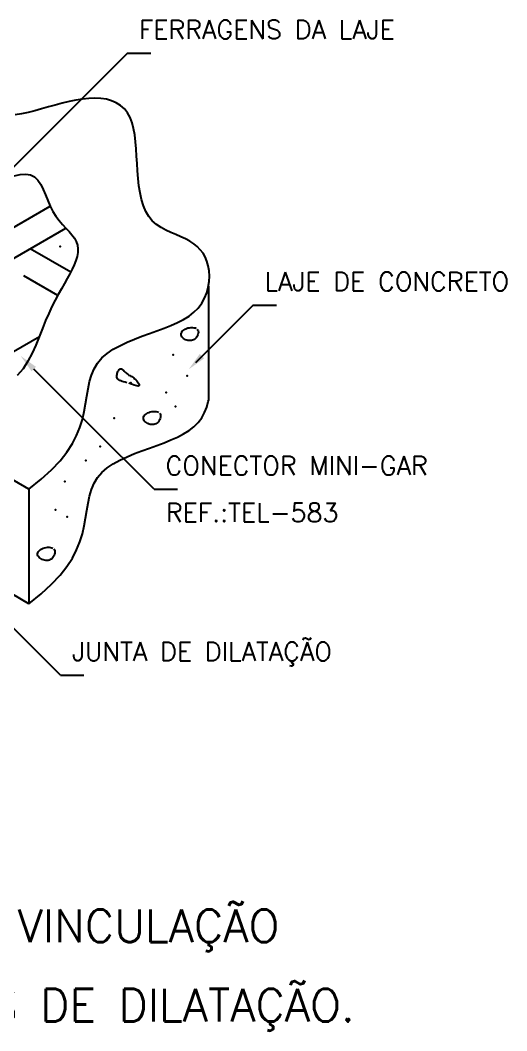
# Model space of a CAD drawing. Header units: millimetres. Extents: x -6665.9 to -6650.8, y -4500.6 to -4489.7.
# Drawn here: x -6655.99 to -6650.77, y -4500.59 to -4489.74 of the extents above; entities that cross this region are included whole.
import ezdxf
from ezdxf.enums import TextEntityAlignment as Align

# ---------------------------------------------------------------- set-up
doc = ezdxf.new("R2010")
doc.units = ezdxf.units.MM
doc.header["$LTSCALE"] = 10
doc.layers.add('Termotécnica', color=7, linetype='Continuous')
doc.styles.add('r140', font='romans.shx')
doc.styles.add('r80', font='romans.shx')

msp = doc.modelspace()

# ---------------------------------------------------------------- linework, layer by layer
at = {"layer": 'Termotécnica', "color": 2}
for p, q in [((-6654.842, -4490.098), (-6655.817, -4491.073)), ((-6654.842, -4490.098), (-6654.592, -4490.098)), ((-6655.817, -4491.073), (-6656.419, -4491.675)), ((-6653.974, -4492.599), (-6653.974, -4493.828)), ((-6653.495, -4492.803), (-6654.113, -4493.421)), ((-6653.495, -4492.803), (-6653.245, -4492.803)), ((-6655.244, -4494.091), (-6655.846, -4493.489)), ((-6654.556, -4494.779), (-6655.244, -4494.091)), ((-6655.897, -4494.779), (-6656.88, -4494.211)), ((-6655.897, -4494.779), (-6655.897, -4496.008)), ((-6654.556, -4494.779), (-6654.306, -4494.779)), ((-6655.897, -4496.008), (-6656.416, -4495.708)), ((-6655.558, -4496.776), (-6656.176, -4496.158)), ((-6655.558, -4496.776), (-6655.308, -4496.776))]:
    msp.add_line(p, q, dxfattribs=at)
at = {"layer": 'Termotécnica', "color": 1}
for p, q in [((-6656.631, -4492.298), (-6655.67, -4491.741)), ((-6656.441, -4492.52), (-6655.502, -4491.977)), ((-6655.45, -4492.449), (-6655.884, -4492.198)), ((-6655.589, -4492.698), (-6655.953, -4492.488)), ((-6657.279, -4494.001), (-6655.786, -4493.139))]:
    msp.add_line(p, q, dxfattribs=at)
at = {"layer": 'Termotécnica', "color": 2}
for points in [[(-6655.897, -4494.779), (-6655.765, -4494.672), (-6655.654, -4494.571), (-6655.563, -4494.474), (-6655.49, -4494.38), (-6655.431, -4494.29), (-6655.386, -4494.202), (-6655.351, -4494.115), (-6655.325, -4494.03), (-6655.305, -4493.945), (-6655.29, -4493.861), (-6655.277, -4493.779), (-6655.263, -4493.7), (-6655.247, -4493.624), (-6655.226, -4493.553), (-6655.199, -4493.486), (-6655.162, -4493.425), (-6655.115, -4493.37), (-6655.058, -4493.321), (-6654.993, -4493.277), (-6654.922, -4493.238), (-6654.846, -4493.202), (-6654.767, -4493.168), (-6654.686, -4493.137), (-6654.605, -4493.108), (-6654.525, -4493.079), (-6654.448, -4493.051), (-6654.375, -4493.021), (-6654.305, -4492.99), (-6654.24, -4492.957), (-6654.18, -4492.92), (-6654.128, -4492.879), (-6654.082, -4492.834), (-6654.044, -4492.783), (-6654.014, -4492.728), (-6653.991, -4492.669), (-6653.975, -4492.61), (-6653.966, -4492.549), (-6653.963, -4492.49), (-6653.966, -4492.433), (-6653.975, -4492.379), (-6653.989, -4492.33), (-6654.007, -4492.285), (-6654.031, -4492.245), (-6654.06, -4492.208), (-6654.093, -4492.175), (-6654.131, -4492.145), (-6654.173, -4492.117), (-6654.219, -4492.092), (-6654.269, -4492.069), (-6654.322, -4492.046), (-6654.375, -4492.023), (-6654.429, -4491.998), (-6654.481, -4491.969), (-6654.53, -4491.936), (-6654.575, -4491.898), (-6654.613, -4491.852), (-6654.645, -4491.798), (-6654.671, -4491.737), (-6654.691, -4491.67), (-6654.706, -4491.597), (-6654.718, -4491.521), (-6654.726, -4491.443), (-6654.733, -4491.362), (-6654.738, -4491.282), (-6654.743, -4491.202), (-6654.748, -4491.124), (-6654.754, -4491.048), (-6654.763, -4490.976), (-6654.776, -4490.908), (-6654.792, -4490.845), (-6654.813, -4490.788), (-6654.841, -4490.737), (-6654.874, -4490.694), (-6654.915, -4490.659), (-6654.961, -4490.63), (-6655.012, -4490.609), (-6655.067, -4490.593), (-6655.127, -4490.584), (-6655.19, -4490.581), (-6655.256, -4490.583), (-6655.325, -4490.59), (-6655.396, -4490.602), (-6655.468, -4490.617), (-6655.541, -4490.635), (-6655.615, -4490.655), (-6655.689, -4490.675), (-6655.762, -4490.696), (-6655.835, -4490.716), (-6655.907, -4490.734), (-6655.977, -4490.749), (-6656.046, -4490.76)], [(-6656.055, -4491.415), (-6655.991, -4491.4), (-6655.932, -4491.396), (-6655.881, -4491.404), (-6655.838, -4491.427), (-6655.802, -4491.462), (-6655.771, -4491.508), (-6655.744, -4491.561), (-6655.72, -4491.619), (-6655.696, -4491.68), (-6655.67, -4491.739), (-6655.642, -4491.796), (-6655.61, -4491.847), (-6655.575, -4491.894), (-6655.539, -4491.936), (-6655.503, -4491.976), (-6655.468, -4492.013), (-6655.437, -4492.049), (-6655.41, -4492.085), (-6655.39, -4492.121), (-6655.378, -4492.159), (-6655.373, -4492.198), (-6655.374, -4492.239), (-6655.382, -4492.281), (-6655.395, -4492.325), (-6655.412, -4492.371), (-6655.434, -4492.418), (-6655.459, -4492.467), (-6655.487, -4492.518), (-6655.517, -4492.571), (-6655.549, -4492.627), (-6655.583, -4492.687), (-6655.617, -4492.75), (-6655.652, -4492.818), (-6655.686, -4492.891), (-6655.72, -4492.969), (-6655.753, -4493.054), (-6655.787, -4493.142), (-6655.823, -4493.232), (-6655.863, -4493.32), (-6655.909, -4493.406), (-6655.961, -4493.486), (-6656.023, -4493.558)], [(-6655.897, -4496.008), (-6655.765, -4495.902), (-6655.654, -4495.8), (-6655.563, -4495.703), (-6655.49, -4495.61), (-6655.431, -4495.519), (-6655.386, -4495.431), (-6655.351, -4495.344), (-6655.325, -4495.259), (-6655.305, -4495.174), (-6655.29, -4495.09), (-6655.277, -4495.008), (-6655.263, -4494.929), (-6655.247, -4494.853), (-6655.226, -4494.782), (-6655.199, -4494.715), (-6655.162, -4494.654), (-6655.115, -4494.599), (-6655.058, -4494.55), (-6654.993, -4494.506), (-6654.922, -4494.467), (-6654.846, -4494.431), (-6654.767, -4494.397), (-6654.686, -4494.366), (-6654.605, -4494.337), (-6654.525, -4494.308), (-6654.448, -4494.28), (-6654.375, -4494.25), (-6654.305, -4494.219), (-6654.24, -4494.186), (-6654.18, -4494.149), (-6654.128, -4494.108), (-6654.082, -4494.063), (-6654.044, -4494.012), (-6654.014, -4493.957), (-6653.991, -4493.899), (-6653.975, -4493.839), (-6653.974, -4493.828)]]:
    msp.add_lwpolyline(points, dxfattribs=at)
at = {"layer": 'Termotécnica', "color": 1}
for points in [[(-6654.094, -4493.06), (-6654.087, -4493.07), (-6654.083, -4493.08), (-6654.081, -4493.092), (-6654.082, -4493.105), (-6654.085, -4493.118), (-6654.09, -4493.13), (-6654.096, -4493.142), (-6654.103, -4493.153), (-6654.112, -4493.162), (-6654.122, -4493.17), (-6654.133, -4493.176), (-6654.144, -4493.18), (-6654.156, -4493.183), (-6654.168, -4493.184), (-6654.181, -4493.184), (-6654.193, -4493.182), (-6654.206, -4493.179), (-6654.218, -4493.174), (-6654.23, -4493.167), (-6654.241, -4493.16), (-6654.25, -4493.152), (-6654.258, -4493.143), (-6654.263, -4493.134), (-6654.266, -4493.124), (-6654.267, -4493.114), (-6654.265, -4493.103), (-6654.26, -4493.093), (-6654.254, -4493.084), (-6654.245, -4493.075), (-6654.234, -4493.067), (-6654.222, -4493.059), (-6654.208, -4493.053), (-6654.193, -4493.048), (-6654.177, -4493.045), (-6654.161, -4493.043), (-6654.144, -4493.043), (-6654.129, -4493.045), (-6654.115, -4493.048), (-6654.103, -4493.053)], [(-6654.847, -4493.636), (-6654.865, -4493.63), (-6654.882, -4493.625), (-6654.897, -4493.621), (-6654.911, -4493.616), (-6654.923, -4493.611), (-6654.933, -4493.606), (-6654.941, -4493.601), (-6654.948, -4493.594), (-6654.952, -4493.586), (-6654.954, -4493.577), (-6654.955, -4493.567), (-6654.954, -4493.557), (-6654.953, -4493.546), (-6654.95, -4493.536), (-6654.947, -4493.526), (-6654.943, -4493.517), (-6654.939, -4493.508), (-6654.935, -4493.501), (-6654.93, -4493.495), (-6654.926, -4493.49), (-6654.921, -4493.487), (-6654.916, -4493.485), (-6654.91, -4493.485), (-6654.905, -4493.487), (-6654.898, -4493.491), (-6654.892, -4493.496), (-6654.885, -4493.502), (-6654.877, -4493.51), (-6654.869, -4493.518), (-6654.861, -4493.526), (-6654.853, -4493.534), (-6654.844, -4493.541), (-6654.835, -4493.548), (-6654.825, -4493.553), (-6654.816, -4493.559), (-6654.806, -4493.564), (-6654.796, -4493.57), (-6654.785, -4493.576), (-6654.774, -4493.584), (-6654.764, -4493.593), (-6654.753, -4493.603), (-6654.742, -4493.614), (-6654.733, -4493.626), (-6654.725, -4493.638), (-6654.719, -4493.648), (-6654.716, -4493.658), (-6654.716, -4493.665), (-6654.719, -4493.67), (-6654.727, -4493.671), (-6654.739, -4493.67), (-6654.754, -4493.667), (-6654.77, -4493.662), (-6654.789, -4493.656), (-6654.808, -4493.649), (-6654.828, -4493.642)], [(-6654.498, -4493.961), (-6654.491, -4493.971), (-6654.487, -4493.981), (-6654.486, -4493.993), (-6654.486, -4494.006), (-6654.489, -4494.019), (-6654.494, -4494.031), (-6654.5, -4494.043), (-6654.508, -4494.054), (-6654.516, -4494.063), (-6654.526, -4494.071), (-6654.537, -4494.077), (-6654.548, -4494.081), (-6654.56, -4494.084), (-6654.572, -4494.085), (-6654.585, -4494.085), (-6654.598, -4494.083), (-6654.61, -4494.08), (-6654.623, -4494.075), (-6654.634, -4494.068), (-6654.645, -4494.061), (-6654.654, -4494.053), (-6654.662, -4494.044), (-6654.667, -4494.035), (-6654.671, -4494.025), (-6654.671, -4494.015), (-6654.669, -4494.004), (-6654.665, -4493.994), (-6654.658, -4493.985), (-6654.649, -4493.976), (-6654.638, -4493.968), (-6654.626, -4493.96), (-6654.612, -4493.954), (-6654.597, -4493.949), (-6654.581, -4493.946), (-6654.565, -4493.944), (-6654.549, -4493.944), (-6654.534, -4493.946), (-6654.52, -4493.949), (-6654.508, -4493.954)], [(-6655.631, -4495.42), (-6655.624, -4495.429), (-6655.62, -4495.44), (-6655.619, -4495.452), (-6655.62, -4495.464), (-6655.622, -4495.477), (-6655.627, -4495.49), (-6655.633, -4495.502), (-6655.641, -4495.512), (-6655.65, -4495.522), (-6655.659, -4495.529), (-6655.67, -4495.535), (-6655.681, -4495.54), (-6655.693, -4495.543), (-6655.705, -4495.544), (-6655.718, -4495.543), (-6655.731, -4495.542), (-6655.744, -4495.538), (-6655.756, -4495.533), (-6655.768, -4495.527), (-6655.778, -4495.52), (-6655.788, -4495.511), (-6655.795, -4495.503), (-6655.801, -4495.493), (-6655.804, -4495.483), (-6655.804, -4495.473), (-6655.802, -4495.463), (-6655.798, -4495.453), (-6655.791, -4495.443), (-6655.782, -4495.434), (-6655.772, -4495.426), (-6655.759, -4495.419), (-6655.745, -4495.413), (-6655.73, -4495.408), (-6655.714, -4495.405), (-6655.698, -4495.403), (-6655.682, -4495.403), (-6655.667, -4495.404), (-6655.653, -4495.408), (-6655.641, -4495.413)]]:
    msp.add_lwpolyline(points, dxfattribs=at)
for p in [(-6655.564, -4492.174), (-6654.352, -4493.335), (-6654.2, -4493.562), (-6654.806, -4493.638), (-6654.428, -4493.739), (-6654.327, -4493.89), (-6654.983, -4494.016), (-6655.134, -4494.319), (-6655.286, -4494.471), (-6655.513, -4494.698), (-6655.614, -4495.001), (-6655.488, -4495.077)]:
    msp.add_point(p, dxfattribs=at)
at = {"layer": 'Termotécnica', "color": 2}
for points in [[(-6655.87, -4493.512), (-6655.822, -4493.465), (-6655.987, -4493.347)], [(-6654.066, -4493.326), (-6654.019, -4493.374), (-6654.184, -4493.492)]]:
    msp.add_solid(points, dxfattribs=at)

# ---------------------------------------------------------------- texts
at = {"layer": 'Termotécnica', "color": 2, "style": 'r80'}
for s, p in [('FERRAGENS DA LAJE', (-6654.719, -4489.844)), ('LAJE DE CONCRETO', (-6653.372, -4492.549)), ('CONECTOR MINI-GAR', (-6654.433, -4494.526)), ('REF.:TEL-583', (-6654.43, -4495.03)), ('JUNTA DE DILATAÇÃO', (-6655.435, -4496.522))]:
    msp.add_text(s, height=0.2, dxfattribs=at).set_placement(p, align=Align.MIDDLE_LEFT)
at = {"layer": 'Termotécnica', "color": 5, "style": 'r140'}
for s, p in [('DETALHE ILUSTRATIVO DA VINCULAÇÃO', (-6657.653, -4499.747)), ('DAS FERRAGENS DAS JUNTAS DE DILATAÇÃO.', (-6657.653, -4500.599))]:
    msp.add_text(s, height=0.35, dxfattribs=at).set_placement(p, align=Align.BOTTOM_CENTER)

doc.saveas('drawing.dxf')
